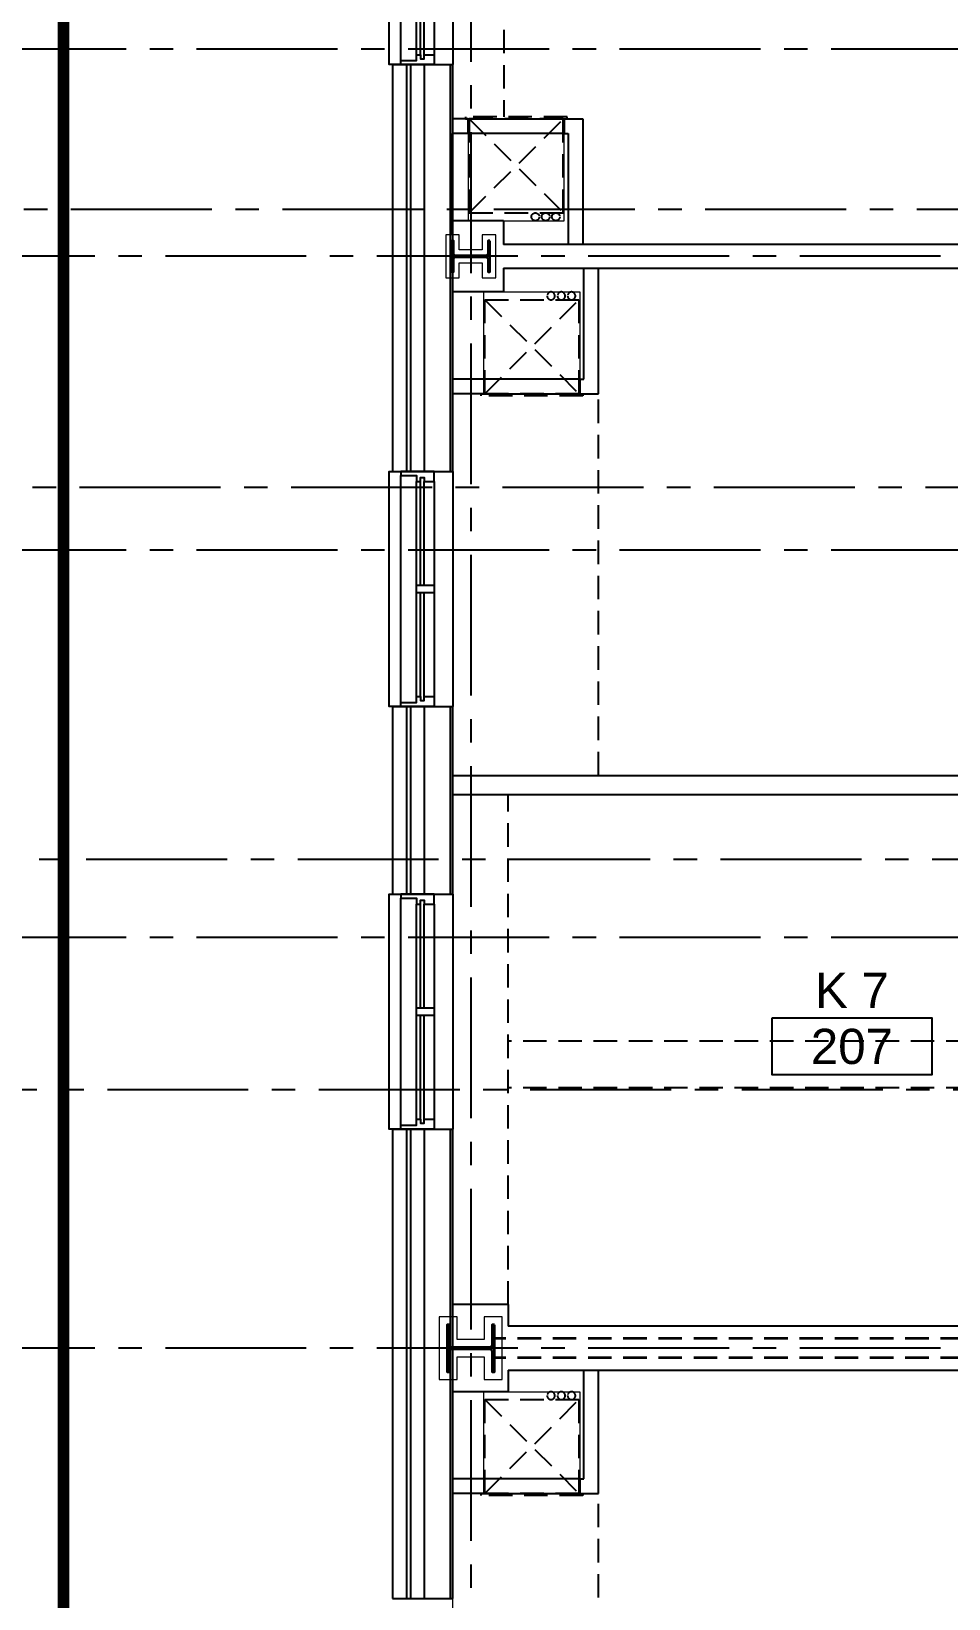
# Model space of a CAD drawing. Header units: inches. Extents: x 12000 to 16048, y 0 to 3185.
# Drawn here: x 12239.8 to 12474, y 1053.3 to 1453.7 of the extents above; entities that cross this region are included whole.
import ezdxf
from ezdxf.enums import TextEntityAlignment as Align

# ---------------------------------------------------------------- set-up
doc = ezdxf.new("R2010")
doc.units = ezdxf.units.IN
doc.header["$LTSCALE"] = 48
doc.header["$MEASUREMENT"] = 0
for name, pattern in [('CENTER2', [1.125, 0.75, -0.125, 0.125, -0.125]), ('HIDDEN', [0.375, 0.25, -0.125]), ('HIDDEN2', [0.1875, 0.125, -0.0625]), ('PHANTOM2', [1.25, 0.625, -0.125, 0.125, -0.125, 0.125, -0.125])]:
    doc.linetypes.add(name, pattern=pattern)
for name, color, linetype in [('_0_Objects', 8, 'Continuous'), ('A-Door-Head', 8, 'Continuous'), ('A-Flor-Soffit', 8, 'HIDDEN2'), ('A-Glaz', 8, 'Continuous'), ('A-Glaz-Sill', 8, 'Continuous'), ('A-Grid(3-32)', 8, 'CENTER2'), ('A-HVAC', 8, 'HIDDEN2'), ('A-Site-Property', 8, 'PHANTOM2'), ('A-Tag-Rm(3-32)', 8, 'Continuous'), ('A-Wall-Full', 8, 'Continuous'), ('A-Wall-Hatch', 8, 'Continuous')]:
    doc.layers.add(name, color=color, linetype=linetype)
for name, color, linetype, lineweight in [('A-Detl-Hatch', 8, 'Continuous', 18), ('S-Detl-Hatch', 8, 'Continuous', 18), ('S-Detl-Wide', 8, 'Continuous', 35)]:
    doc.layers.add(name, color=color, linetype=linetype, lineweight=lineweight)
doc.layers.add('G-Anno-Nplt', color=8, linetype='Continuous', lineweight=18, plot=False)
doc.styles.get("Standard").update_dxf_attribs({"font": 'arial.ttf'})

# ---------------------------------------------------------------- blocks, each defined once
blk = doc.blocks.new('EXTERIOR WINDOW')
at = {"layer": 'A-Glaz'}
for p, q in [((3829.83, -10349.67), (3856.33, -10349.67)), ((3829.83, -10350.67), (3856.33, -10350.67)), ((3829.83, -10351.67), (3884.83, -10351.67)), ((3858.33, -10349.67), (3884.83, -10349.67)), ((3858.33, -10350.67), (3884.83, -10350.67))]:
    blk.add_line(p, q, dxfattribs=at)
for points in [[(3829.83, -10349.67), (3829.83, -10347.17), (3827.33, -10347.17), (3827.33, -10355.67), (3828.33, -10355.67), (3828.33, -10351.67), (3829.83, -10351.67), (3829.83, -10350.67), (3828.83, -10350.67), (3828.83, -10349.67), (3829.83, -10349.67)], [(3884.83, -10349.67), (3884.83, -10347.17), (3887.33, -10347.17), (3887.33, -10355.67), (3886.33, -10355.67), (3886.33, -10351.67), (3884.83, -10351.67), (3884.83, -10350.67), (3885.83, -10350.67), (3885.83, -10349.67), (3884.83, -10349.67)]]:
    blk.add_lwpolyline(points, dxfattribs=at)
blk.add_lwpolyline([(3858.33, -10347.17), (3856.33, -10347.17), (3856.33, -10351.67), (3858.33, -10351.67)], close=True, dxfattribs=at)
at = {"layer": 'A-Glaz-Sill'}
for p, q in [((3887.33, -10342.42), (3827.33, -10342.42)), ((3884.83, -10347.17), (3829.83, -10347.17)), ((3828.33, -10355.67), (3886.33, -10355.67))]:
    blk.add_line(p, q, dxfattribs=at)
blk.add_lwpolyline([(3827.33, -10355.67), (3827.33, -10358.67), (3887.33, -10358.67), (3887.33, -10355.67)], dxfattribs=at)
blk = doc.blocks.new('2ND FLOOR CORE & SHELL')
at = {"layer": 'A-Wall-Full'}
for p, q in [((8316.5, -8596.75), (8316.5, -8700.75)), ((8316.5, -8596.75), (8331.87, -8596.75)), ((8331.87, -8596.75), (8331.87, -8700.75)), ((8316.5, -8700.75), (8331.87, -8700.75)), ((8316.5, -8760.75), (8316.5, -8808.75)), ((8316.5, -8760.75), (8331.87, -8760.75)), ((8331.87, -8760.75), (8331.87, -8808.75)), ((8316.5, -8808.75), (8331.87, -8808.75)), ((8316.5, -8868.75), (8316.5, -8988.75)), ((8316.5, -8868.75), (8331.87, -8868.75)), ((8331.87, -8868.75), (8331.87, -8988.75)), ((8316.5, -8988.75), (8331.87, -8988.75))]:
    blk.add_line(p, q, dxfattribs=at)
at = {"layer": 'A-Wall-Hatch'}
for p, q in [((8320.12, -8596.75), (8320.12, -8700.75)), ((8321.12, -8596.75), (8321.12, -8700.75)), ((8324.62, -8596.75), (8324.62, -8700.75)), ((8331.25, -8596.75), (8331.25, -8700.75)), ((8320.12, -8760.75), (8320.12, -8808.75)), ((8321.12, -8760.75), (8321.12, -8808.75)), ((8324.62, -8760.75), (8324.62, -8808.75)), ((8331.25, -8760.75), (8331.25, -8808.75)), ((8320.12, -8868.75), (8320.12, -8988.75)), ((8321.12, -8868.75), (8321.12, -8988.75)), ((8324.62, -8868.75), (8324.62, -8988.75)), ((8331.25, -8868.75), (8331.25, -8988.75))]:
    blk.add_line(p, q, dxfattribs=at)
at = {"xscale": -1, "rotation": 270}
for p in [(18674.3, -12424.08), (18674.3, -12588.08), (18674.3, -12696.08)]:
    blk.add_blockref('EXTERIOR WINDOW', p, dxfattribs=at)
blk = doc.blocks.new('*U10')
at = {"layer": 'A-Detl-Hatch'}
h = blk.add_hatch(dxfattribs=at)
h.set_pattern_fill('ANSI32', color=256, scale=6, style=0)
h.set_pattern_definition([(45, (0, -6.06), (-1.591, 1.591), []), (45, (1.0607, -6.06), (-1.591, 1.591), [])])
edge = h.paths.add_edge_path()
edge.add_line((6, -12.12), (6, -11.515))
edge.add_line((6, -11.515), (0.795, -11.515))
edge.add_arc((0.795, -10.915), 0.6, 180, 270, ccw=False)
edge.add_line((0.195, -10.915), (0.195, -1.205))
edge.add_arc((0.795, -1.205), 0.6, 90, 180, ccw=False)
edge.add_line((0.795, -0.605), (6, -0.605))
edge.add_line((6, -0.605), (6, 0))
edge.add_line((6, 0), (-6, 0))
edge.add_line((-6, 0), (-6, -0.605))
edge.add_line((-6, -0.605), (-0.795, -0.605))
edge.add_arc((-0.795, -1.205), 0.6, 0, 90, ccw=False)
edge.add_line((-0.195, -1.205), (-0.195, -10.915))
edge.add_arc((-0.795, -10.915), 0.6, 270, 360, ccw=False)
edge.add_line((-0.795, -11.515), (-6, -11.515))
edge.add_line((-6, -11.515), (-6, -12.12))
edge.add_line((-6, -12.12), (6, -12.12))
at = {"linetype": 'ByBlock'}
blk.add_lwpolyline([(6, -12.12), (6, -11.515), (0.795, -11.515, -0.4142136), (0.195, -10.915), (0.195, -1.205, -0.4142136), (0.795, -0.605), (6, -0.605), (6, 0), (-6, 0), (-6, -0.605), (-0.795, -0.605, -0.4142136), (-0.195, -1.205), (-0.195, -10.915, -0.4142136), (-0.795, -11.515), (-6, -11.515), (-6, -12.12)], format="xyb", close=True, dxfattribs=at)
blk = doc.blocks.new('W12X65')
at = {"layer": 'S-Detl-Hatch'}
blk.add_lwpolyline([(13860.59, -7310.28), (13860.59, -7305.67), (13854.79, -7305.67), (13854.79, -7298.76), (13860.59, -7298.76), (13860.59, -7294.16), (13844.59, -7294.16), (13844.59, -7298.76), (13850.4, -7298.76), (13850.4, -7305.67), (13844.59, -7305.67), (13844.59, -7310.28)], close=True, dxfattribs=at)
at = {"layer": 'S-Detl-Wide'}
blk.add_blockref('*U10', (13852.59, -7296.16), dxfattribs=at)
blk = doc.blocks.new('*U9')
at = {"layer": 'A-Detl-Hatch'}
h = blk.add_hatch(dxfattribs=at)
h.set_pattern_fill('ANSI32', color=256, scale=6, style=0)
h.set_pattern_definition([(45, (0, -4.865), (-1.591, 1.591), []), (45, (1.0607, -4.865), (-1.591, 1.591), [])])
edge = h.paths.add_edge_path()
edge.add_line((3.98, -9.73), (3.98, -9.295))
edge.add_line((3.98, -9.295), (0.645, -9.295))
edge.add_arc((0.645, -8.795), 0.5, 180, 270, ccw=False)
edge.add_line((0.145, -8.795), (0.145, -0.935))
edge.add_arc((0.645, -0.935), 0.5, 90, 180, ccw=False)
edge.add_line((0.645, -0.435), (3.98, -0.435))
edge.add_line((3.98, -0.435), (3.98, 0))
edge.add_line((3.98, 0), (-3.98, 0))
edge.add_line((-3.98, 0), (-3.98, -0.435))
edge.add_line((-3.98, -0.435), (-0.645, -0.435))
edge.add_arc((-0.645, -0.935), 0.5, 0, 90, ccw=False)
edge.add_line((-0.145, -0.935), (-0.145, -8.795))
edge.add_arc((-0.645, -8.795), 0.5, -90, 0, ccw=False)
edge.add_line((-0.645, -9.295), (-3.98, -9.295))
edge.add_line((-3.98, -9.295), (-3.98, -9.73))
edge.add_line((-3.98, -9.73), (3.98, -9.73))
at = {"linetype": 'ByBlock'}
blk.add_lwpolyline([(3.98, -9.73), (3.98, -9.295), (0.645, -9.295, -0.4142136), (0.145, -8.795), (0.145, -0.935, -0.4142136), (0.645, -0.435), (3.98, -0.435), (3.98, 0), (-3.98, 0), (-3.98, -0.435), (-0.645, -0.435, -0.4142136), (-0.145, -0.935), (-0.145, -8.795, -0.4142136), (-0.645, -9.295), (-3.98, -9.295), (-3.98, -9.73)], format="xyb", close=True, dxfattribs=at)
blk = doc.blocks.new('W10X33')
at = {"layer": 'S-Detl-Hatch'}
blk.add_lwpolyline([(13773.28, -7309.78), (13773.28, -7306.34), (13769.45, -7306.34), (13769.45, -7300.48), (13773.28, -7300.48), (13773.28, -7297.05), (13762.32, -7297.05), (13762.32, -7300.48), (13766.16, -7300.48), (13766.16, -7306.34), (13762.32, -7306.34), (13762.32, -7309.78)], close=True, dxfattribs=at)
at = {"layer": 'S-Detl-Wide'}
blk.add_blockref('*U9', (13767.8, -7298.55), dxfattribs=at)
blk = doc.blocks.new('2ND FLOOR - STRUCTURAL GRID')
at = {"layer": 'A-Grid(3-32)'}
for p, q in [((8336.5, -7426.01), (8336.5, -9409.77)), ((8104.5, -8592.75), (11912.5, -8592.75)), ((11912.5, -8645.75), (8104.5, -8645.75)), ((8128.61, -8704.75), (11888.38, -8704.75)), ((8104.5, -8720.75), (11912.5, -8720.75)), ((8130.3, -8799.75), (11886.7, -8799.75)), ((8104.5, -8819.75), (11912.5, -8819.75)), ((11897.69, -8858.75), (8119.31, -8858.75)), ((11912.5, -8924.75), (8104.5, -8924.75))]:
    blk.add_line(p, q, dxfattribs=at)
blk.add_lwpolyline([(11888.38, -8633.75), (8129.44, -8633.75), (8117.37, -8618.94), (8070.12, -8618.94)], dxfattribs=at)
at = {"layer": 'S-Detl-Wide', "linetype": 'HIDDEN2'}
for p, q in [((8597.44, -8922.25), (8342.56, -8922.25)), ((8597.44, -8927.25), (8342.56, -8927.25))]:
    blk.add_line(p, q, dxfattribs=at)
at = {"rotation": 90}
for name, p in [('W10X33', (1033.09, -22413.55)), ('W12X65', (1034.28, -22777.34))]:
    blk.add_blockref(name, p, dxfattribs=at)
blk = doc.blocks.new('HVAC UNIT NICHE')
at = {"layer": 'A-Door-Head'}
blk.add_lwpolyline([(4, 0), (28.5, 0), (28.5, -3.75), (4, -3.75)], close=True, dxfattribs=at)
at = {"layer": 'A-HVAC'}
for p, q in [((4.25, 0), (28.25, -24)), ((4.25, -24), (28.25, 0))]:
    blk.add_line(p, q, dxfattribs=at)
for points in [[(3.25, 0), (29.25, 0), (29.25, 0.5), (3.25, 0.5)], [(4.25, -24), (28.25, -24), (28.25, 0), (4.25, 0)]]:
    blk.add_lwpolyline(points, close=True, dxfattribs=at)
for centre in [(21.13, -25), (23.75, -25), (26.36, -25)]:
    blk.add_circle(centre, 1, dxfattribs=at)
at = {"layer": 'A-Wall-Full'}
for p, q in [((4, 0), (0, 0)), ((4, -3.75), (4, 0)), ((28.5, 0), (33.25, 0)), ((28.5, -3.75), (28.5, 0)), ((33.25, 0), (33.25, -26)), ((4, -3.75), (0, -3.75)), ((28.5, -3.75), (29.5, -3.75)), ((29.5, -3.75), (29.5, -26))]:
    blk.add_line(p, q, dxfattribs=at)
at = {"layer": 'G-Anno-Nplt'}
blk.add_lwpolyline([(4, 0), (4, -26), (28.5, -26), (28.5, 0)], close=True, dxfattribs=at)
blk = doc.blocks.new('King Studio 1- 05')
at = {"layer": 'A-Flor-Soffit'}
blk.add_line((9.1175, 267.54), (184.395, 267.54), dxfattribs=at)
at = {"layer": 'A-Wall-Full'}
for p, q in [((214.5675, 280.625), (188.58, 280.625)), ((210.895, 267.635), (210.895, 280.625)), ((210.895, 267.635), (217, 267.635)), ((217, 18.363125), (217, 267.635)), ((210.895, 251.125), (217, 251.125)), ((210.895, 247.375), (217, 247.375))]:
    blk.add_line(p, q, dxfattribs=at)
at = {"layer": 'G-Anno-Nplt'}
blk.add_line((9.1175, 280.625), (214.8825, 280.625), dxfattribs=at)
at = {"xscale": -1, "rotation": 90}
blk.add_blockref('HVAC UNIT NICHE', (184.895, 280.625), dxfattribs=at)
blk = doc.blocks.new('King Suite 7- 07')
at = {"layer": 'A-Flor-Soffit'}
for p, q in [((32.61, 155.48), (32.61, 253)), ((9.55, 20.23), (9.55, 150.6)), ((181.37, 87.6), (9.55, 87.6)), ((181.37, 75.6), (9.55, 75.6))]:
    blk.add_line(p, q, dxfattribs=at)
at = {"layer": 'A-Wall-Full'}
for p, q in [((8.35, 285.1), (257.63, 285.1)), ((8.35, 285.1), (8.35, 279)), ((28.86, 279), (28.86, 285.1)), ((32.61, 279), (32.61, 285.1)), ((8.35, 279), (-4.64, 279)), ((-0.64, 256.75), (-4.64, 256.75)), ((-0.64, 253), (-4.64, 253)), ((-4.64, 155.48), (138.24, 155.48)), ((-4.64, 150.6), (138.24, 150.6)), ((9.55, 20.23), (-4.64, 20.23)), ((9.55, 20.23), (9.55, 14.73)), ((181.37, 14.73), (9.55, 14.73))]:
    blk.add_line(p, q, dxfattribs=at)
at = {"layer": 'G-Anno-Nplt'}
blk.add_line((-4.64, 279), (-4.64, 20.23), dxfattribs=at)
for points in [[(-20.89, 233.1), (-4.64, 233.1), (-4.64, 173.11), (-20.89, 173.11)], [(-20.89, 125.1), (-4.64, 125.1), (-4.64, 65.11), (-20.89, 65.11)]]:
    blk.add_lwpolyline(points, close=True, dxfattribs=at)
at = {"xscale": -1, "rotation": 180}
blk.add_blockref('HVAC UNIT NICHE', (-0.64, 253), dxfattribs=at)
blk = doc.blocks.new('Rm Tag')
blk.add_lwpolyline([(-0.2124, 0.0759), (0.2124, 0.0759), (0.2124, -0.0759), (-0.2124, -0.0759)], close=True)
for p in [(0, 0.2858), (0, 0.1493), (0, 0)]:
    blk.add_attdef('XXX', text='', height=0.0938).set_placement(p, align=Align.MIDDLE_CENTER)
blk = doc.blocks.new('King Suite 7- 09')
at = {"layer": 'A-Flor-Soffit'}
blk.add_line((32.61, 145.38), (32.61, 253), dxfattribs=at)
at = {"layer": 'A-Wall-Full'}
for p, q in [((9.55, 284.5), (256.43, 284.5)), ((9.55, 284.5), (9.55, 279)), ((28.86, 279), (28.86, 284.5)), ((32.61, 279), (32.61, 284.5)), ((9.55, 279), (-4.64, 279)), ((-0.64, 256.75), (-4.64, 256.75)), ((-0.64, 253), (-4.64, 253))]:
    blk.add_line(p, q, dxfattribs=at)
at = {"layer": 'G-Anno-Nplt'}
blk.add_line((-4.64, 279), (-4.64, 24.6), dxfattribs=at)
at = {"xscale": -1, "rotation": 180}
blk.add_blockref('HVAC UNIT NICHE', (-0.64, 253), dxfattribs=at)

msp = doc.modelspace()

# ---------------------------------------------------------------- linework, layer by layer
at = {"layer": 'A-Site-Property', "const_width": 3}
msp.add_lwpolyline([(12860, 809.2572, 0.00039089), (12716, 809.1446, 0.00127042), (12248, 807.2237), (12248, 1671.9933), (12248, 2571.9933), (15651.7518, 1937.5601, 0.00270737), (15800, 1910.7576), (15800, 809.2572), (12860, 809.2572)], format="xyb", dxfattribs=at)

# ---------------------------------------------------------------- block references
at = {"layer": '_0_Objects', "linetype": 'HIDDEN'}
msp.add_blockref('2ND FLOOR - STRUCTURAL GRID', (4015.5006, 10042.0072), dxfattribs=at)
at = {"layer": '_0_Objects'}
msp.add_blockref('2ND FLOOR CORE & SHELL', (4015.5006, 10042.0072), dxfattribs=at)
at = {"layer": '_0_Objects', "xscale": -1, "rotation": 90}
msp.add_blockref('King Studio 1- 05', (12628, 1616.2572), dxfattribs=at)
at = {"layer": 'A-Tag-Rm(3-32)'}
ref = msp.add_blockref('Rm Tag', (12449.3315, 1194.3734), dxfattribs=dict(at, xscale=96, yscale=96, zscale=96))
ref.add_attrib('XXX', 'K 7', dxfattribs={"layer": '0', "height": 9}).set_placement((12449.3315, 1208.7044), align=Align.MIDDLE_CENTER)
ref.add_attrib('XXX', '207', dxfattribs={"layer": '0', "height": 9}).set_placement((12449.3315, 1194.3734), align=Align.MIDDLE_CENTER)
at = {"layer": 'A-Wall-Full'}
for name, p in [('King Suite 7- 07', (12352.0117, 1108.1522)), ('King Suite 7- 09', (12352.0112, 827.1322))]:
    msp.add_blockref(name, p, dxfattribs=at)

doc.saveas('drawing.dxf')
